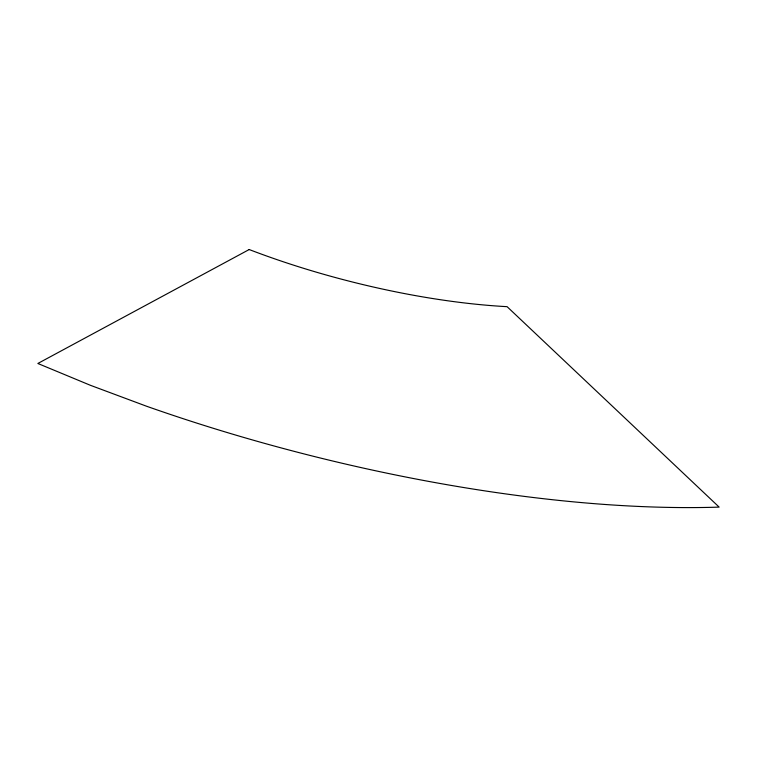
<?xml version="1.0" encoding="UTF-8"?>
<svg xmlns="http://www.w3.org/2000/svg" width="757" height="757" viewBox="0 0 757 757"><rect width="100%" height="100%" fill="white"/><g stroke="black" fill="none" stroke-linecap="round" stroke-linejoin="round"><path stroke-width="1.14" d="M249.185 249.536L37.85 363.483L90.395 385.294L146.224 406.112A616.595 197.397 14.3 0 0 719.15 507.114L507.086 306.67A285.626 84.718 14.3 0 1 249.185 249.536"/></g></svg>
